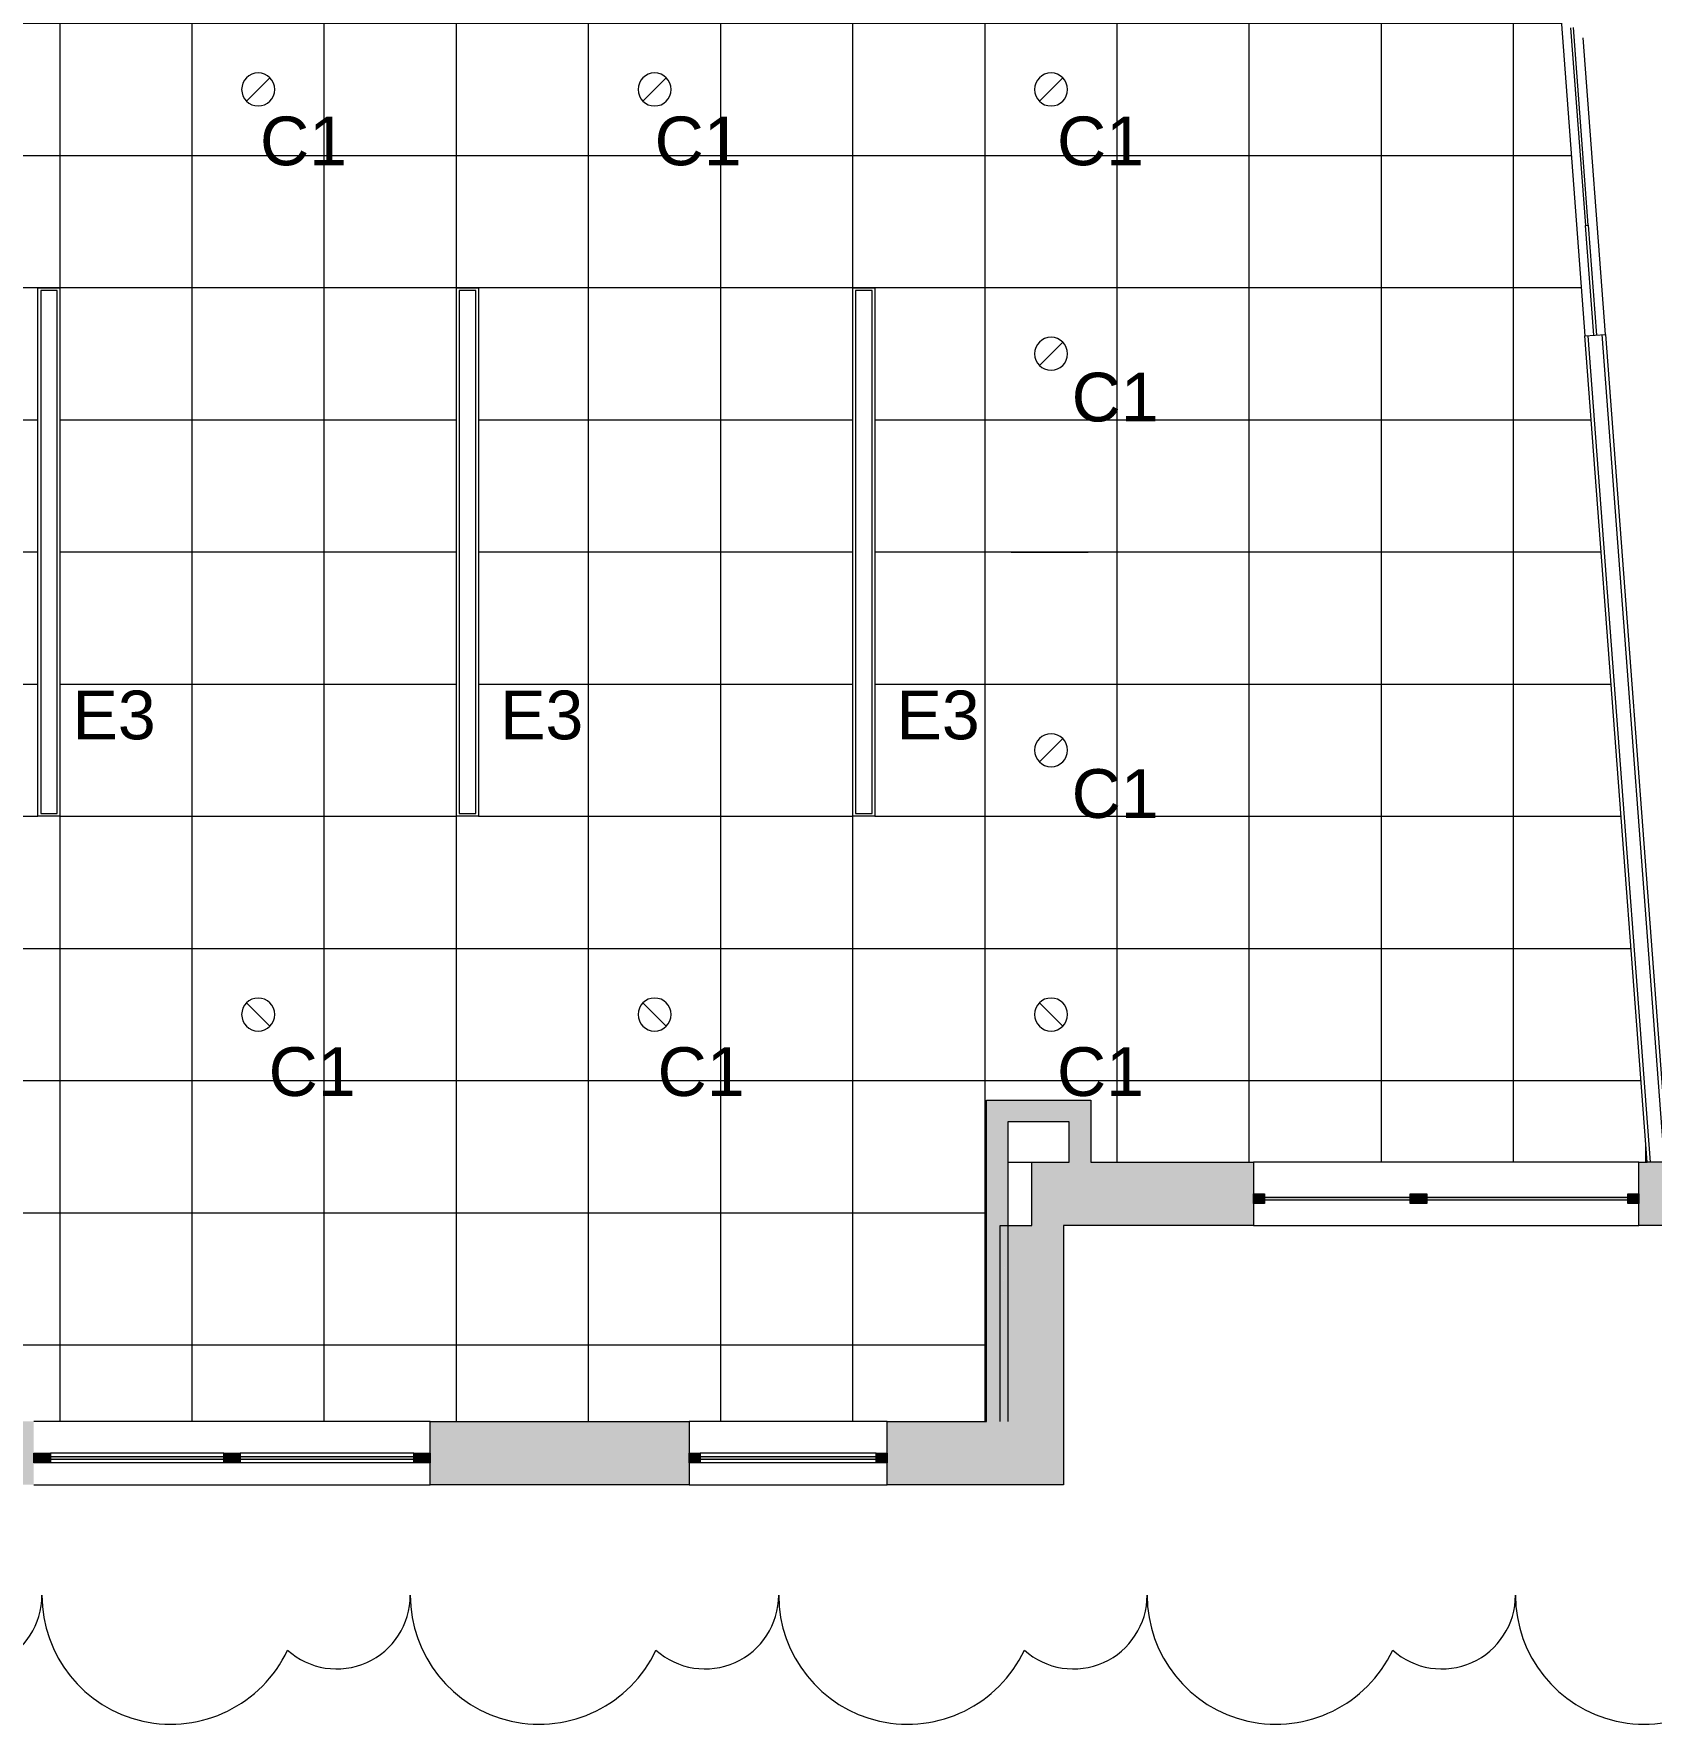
# Model space of a CAD drawing. Header units: inches. Extents: x 4387 to 7158, y 1246 to 2590.
# Drawn here: x 4630 to 4923.7, y 1250.3 to 1557.3 of the extents above; entities that cross this region are included whole.
import ezdxf

# ---------------------------------------------------------------- set-up
doc = ezdxf.new("R2010")
doc.units = ezdxf.units.IN
doc.header["$MEASUREMENT"] = 0
for name, color, linetype, lineweight in [('A-CLNG', 13, 'Continuous', 13), ('A-CLNG-PATT', 13, 'Continuous', 13), ('A-DETL', 90, 'Continuous', 9), ('A-GLAZ-CURT', 52, 'Continuous', 13), ('A-GLAZ-CWMG', 51, 'Continuous', 13), ('A-WALL', 113, 'Continuous', 13), ('A-WALL-PATT', 111, 'Continuous', 13), ('E-LITE-EQPM', 33, 'Continuous', 9), ('E-LITE-EQPM-IDEN', 33, 'Continuous', 9), ('G-ANNO-REVC', 71, 'Continuous', 9), ('I-WALL', 2, 'Continuous', 13)]:
    doc.layers.add(name, color=color, linetype=linetype, lineweight=lineweight)
doc.styles.add('Arial', font='arial.ttf', dxfattribs={"height": 8.851796})

# ---------------------------------------------------------------- blocks, each defined once
blk = doc.blocks.new('Rectangular Mullion - 2_ x 1 3_4_-4406287-10TH FLOOR RCP')
at = {"layer": 'A-GLAZ-CWMG'}
blk.add_hatch(color=10, dxfattribs=at).paths.add_polyline_path([(0, 0.25), (0, 0.88), (-2, 0.88), (-2, -0.88), (0, -0.88), (0, -0.25)], flags=0)
at = {"layer": 'A-GLAZ-CWMG', "color": 8, "lineweight": 20}
for p, q in [((-2, 0.88), (0, 0.88)), ((-2, -0.88), (-2, 0.88)), ((0, 0.88), (0, -0.88)), ((0, -0.88), (-2, -0.88))]:
    blk.add_line(p, q, dxfattribs=at)
blk = doc.blocks.new('Rectangular Mullion - 3_ x 1 3_4_-4402381-10TH FLOOR RCP')
at = {"layer": 'A-GLAZ-CWMG', "color": 55}
for p, q in [((4516.96, 1533.03), (4516.96, 1565.03)), ((4518.71, 1533.03), (4518.71, 1565.03))]:
    blk.add_line(p, q, dxfattribs=at)
blk = doc.blocks.new('Rectangular Mullion - 3_ x 1 3_4_-4406289-10TH FLOOR RCP')
at = {"layer": 'A-GLAZ-CWMG'}
blk.add_hatch(color=10, dxfattribs=at).paths.add_polyline_path([(0, -0.25), (0, 0.88), (-3, 0.88), (-3, -0.88), (0, -0.88)], flags=0)
at = {"layer": 'A-GLAZ-CWMG', "color": 8, "lineweight": 20}
for p, q in [((-3, 0.88), (0, 0.88)), ((-3, -0.88), (-3, 0.88)), ((0, 0.88), (0, -0.88)), ((0, -0.88), (-3, -0.88))]:
    blk.add_line(p, q, dxfattribs=at)
blk = doc.blocks.new('Rectangular Mullion - 3_ x 1 3_4_-4405086-10TH FLOOR RCP')
at = {"layer": 'A-GLAZ-CWMG', "color": 55}
for p, q in [((4516.96, 1450.78), (4516.96, 1482.28)), ((4518.71, 1450.78), (4518.71, 1482.28))]:
    blk.add_line(p, q, dxfattribs=at)
blk = doc.blocks.new('System Panel - Glazed-4406292-10TH FLOOR RCP')
at = {"layer": 'A-GLAZ-CURT'}
blk.add_hatch(color=10, dxfattribs=at).paths.add_polyline_path([(-15.75, 0.25), (-15.75, -0.25), (15.75, -0.25), (15.75, 0.25)], flags=0)
at = {"layer": 'A-GLAZ-CURT', "color": 8, "lineweight": 20}
for p, q in [((-15.75, -0.25), (-15.75, 0.25)), ((-15.75, 0.25), (15.75, 0.25)), ((15.75, 0.25), (15.75, -0.25)), ((15.75, -0.25), (-15.75, -0.25))]:
    blk.add_line(p, q, dxfattribs=at)
blk = doc.blocks.new('Rectangular Mullion - 3_ x 1 3_4_-4406293-10TH FLOOR RCP')
at = {"layer": 'A-GLAZ-CWMG'}
blk.add_hatch(color=10, dxfattribs=at).paths.add_polyline_path([(-3, -0.88), (-3, 0.88), (0, 0.88), (0, -0.88)], flags=0)
at = {"layer": 'A-GLAZ-CWMG', "color": 8, "lineweight": 20}
for p, q in [((0, 0.88), (-3, 0.88)), ((-3, 0.88), (-3, -0.88)), ((0, -0.88), (0, 0.88)), ((-3, -0.88), (0, -0.88))]:
    blk.add_line(p, q, dxfattribs=at)
blk = doc.blocks.new('System Panel - Glazed-4406290-10TH FLOOR RCP')
at = {"layer": 'A-GLAZ-CURT'}
blk.add_hatch(color=10, dxfattribs=at).paths.add_polyline_path([(-16, 0.25), (-16, -0.25), (16, -0.25), (16, 0.25)], flags=0)
at = {"layer": 'A-GLAZ-CURT', "color": 8, "lineweight": 20}
for p, q in [((-16, -0.25), (-16, 0.25)), ((-16, 0.25), (16, 0.25)), ((16, 0.25), (16, -0.25)), ((16, -0.25), (-16, -0.25))]:
    blk.add_line(p, q, dxfattribs=at)
blk = doc.blocks.new('Rectangular Mullion - 2_ x 1 3_4_-4406291-10TH FLOOR RCP')
at = {"layer": 'A-GLAZ-CWMG'}
blk.add_hatch(color=10, dxfattribs=at).paths.add_polyline_path([(0, -0.88), (-2, -0.88), (-2, 0.88), (0, 0.88), (0, -0.25)], flags=0)
at = {"layer": 'A-GLAZ-CWMG', "color": 8, "lineweight": 20}
for p, q in [((0, 0.88), (-2, 0.88)), ((-2, 0.88), (-2, -0.88)), ((0, -0.88), (0, 0.88)), ((-2, -0.88), (0, -0.88))]:
    blk.add_line(p, q, dxfattribs=at)
blk = doc.blocks.new('Rectangular Mullion - 3_ x 1 3_4_-4406288-10TH FLOOR RCP')
at = {"layer": 'A-GLAZ-CWMG'}
blk.add_hatch(color=10, dxfattribs=at).paths.add_polyline_path([(1.5, -0.88), (-1.5, -0.88), (-1.5, 0.88), (1.5, 0.88), (1.5, -0.25)], flags=0)
at = {"layer": 'A-GLAZ-CWMG', "color": 8, "lineweight": 20}
for p, q in [((1.5, 0.88), (-1.5, 0.88)), ((-1.5, 0.88), (-1.5, -0.88)), ((1.5, -0.88), (1.5, 0.88)), ((-1.5, -0.88), (1.5, -0.88))]:
    blk.add_line(p, q, dxfattribs=at)
blk = doc.blocks.new('Rectangular Mullion - 2_ x 1 3_4_-4406017-10TH FLOOR RCP')
at = {"layer": 'A-GLAZ-CWMG'}
blk.add_hatch(color=10, dxfattribs=at).paths.add_polyline_path([(0, -0.88), (0, 0.88), (-2, 0.88), (-2, -0.88)], flags=0)
at = {"layer": 'A-GLAZ-CWMG', "color": 8, "lineweight": 20}
for p, q in [((-2, 0.88), (0, 0.88)), ((-2, -0.88), (-2, 0.88)), ((0, 0.88), (0, -0.88)), ((0, -0.88), (-2, -0.88))]:
    blk.add_line(p, q, dxfattribs=at)
blk = doc.blocks.new('System Panel - Glazed-4406019-10TH FLOOR RCP')
at = {"layer": 'A-GLAZ-CURT'}
blk.add_hatch(color=10, dxfattribs=at).paths.add_polyline_path([(-11.08, 0.25), (-18.25, 0.25), (-18.25, -0.25), (18.25, -0.25), (18.25, 0.25), (-10.46, 0.25)], flags=0)
at = {"layer": 'A-GLAZ-CURT', "color": 8, "lineweight": 20}
for p, q in [((-18.25, -0.25), (-18.25, 0.25)), ((-18.25, 0.25), (18.25, 0.25)), ((18.25, 0.25), (18.25, -0.25)), ((18.25, -0.25), (-18.25, -0.25))]:
    blk.add_line(p, q, dxfattribs=at)
blk = doc.blocks.new('Rectangular Mullion - 2_ x 1 3_4_-4406021-10TH FLOOR RCP')
at = {"layer": 'A-GLAZ-CWMG'}
blk.add_hatch(color=10, dxfattribs=at).paths.add_polyline_path([(-2, -0.88), (-2, 0.88), (0, 0.88), (0, -0.88)], flags=0)
at = {"layer": 'A-GLAZ-CWMG', "color": 8, "lineweight": 20}
for p, q in [((0, 0.88), (-2, 0.88)), ((-2, 0.88), (-2, -0.88)), ((0, -0.88), (0, 0.88)), ((-2, -0.88), (0, -0.88))]:
    blk.add_line(p, q, dxfattribs=at)
blk = doc.blocks.new('System Panel - Glazed-4428461-10TH FLOOR RCP')
at = {"layer": 'A-GLAZ-CURT'}
blk.add_hatch(color=10, dxfattribs=at).paths.add_polyline_path([(-13.25, 0.25), (-13.25, -0.25), (13.25, -0.25), (13.25, 0.25)], flags=0)
at = {"layer": 'A-GLAZ-CURT', "color": 8, "lineweight": 20}
for p, q in [((-13.25, -0.25), (-13.25, 0.25)), ((-13.25, 0.25), (13.25, 0.25)), ((13.25, 0.25), (13.25, -0.25)), ((13.25, -0.25), (-13.25, -0.25))]:
    blk.add_line(p, q, dxfattribs=at)
blk = doc.blocks.new('Rectangular Mullion - 3_ x 1 3_4_-4406014-10TH FLOOR RCP')
at = {"layer": 'A-GLAZ-CWMG'}
blk.add_hatch(color=10, dxfattribs=at).paths.add_polyline_path([(-1.5, -0.88), (-1.5, 0.88), (1.5, 0.88), (1.5, -0.88)], flags=0)
at = {"layer": 'A-GLAZ-CWMG', "color": 8, "lineweight": 20}
for p, q in [((1.5, 0.88), (-1.5, 0.88)), ((-1.5, 0.88), (-1.5, -0.88)), ((1.5, -0.88), (1.5, 0.88)), ((-1.5, -0.88), (1.5, -0.88))]:
    blk.add_line(p, q, dxfattribs=at)
blk = doc.blocks.new('Downlight - Recessed Can - C1 - 6_ Downlight - Flange-4941811-10TH FLOOR RCP')
at = {"layer": 'E-LITE-EQPM'}
for q in [(-2.12, -2.12), (2.12, 2.12)]:
    blk.add_line((0, 0), q, dxfattribs=at)
for start, end in [(360, 180), (180, 360)]:
    blk.add_arc((0, 0), 3, start, end, dxfattribs=at)
blk = doc.blocks.new('Downlight - Recessed Can - C1 - 6_ Downlight - Flange-6022004-10TH FLOOR RCP')
at = {"layer": 'E-LITE-EQPM'}
for q in [(-2.12, 2.12), (2.12, -2.12)]:
    blk.add_line((0, 0), q, dxfattribs=at)
for start, end in [(0, 180), (180, 0)]:
    blk.add_arc((0, 0), 3, start, end, dxfattribs=at)
blk = doc.blocks.new('L- Linear Pendant - 4_ x 8_-6298045-10TH FLOOR RCP')
at = {"layer": 'E-LITE-EQPM'}
for p, q in [((-48, -2), (-48, 2)), ((-48, 2), (48, 2)), ((-48, -2), (-48, 2)), ((-48, 2), (48, 2)), ((47.5, 1.5), (-47.5, 1.5)), ((-47.5, 1.5), (-47.5, -1.5)), ((47.5, -1.5), (47.5, 1.5)), ((48, 2), (48, -2)), ((48, 2), (48, -2)), ((48, -2), (-48, -2)), ((48, -2), (-48, -2)), ((-47.5, -1.5), (47.5, -1.5))]:
    blk.add_line(p, q, dxfattribs=at)
blk = doc.blocks.new('Family - ___-6297142-10TH FLOOR RCP')
at = {"layer": 'G-ANNO-REVC'}
for centre, radius, start, end in [((4618.06, 1273.72), 13.38, 228.1897, 0), ((4654.85, 1273.72), 23.42, 180, 334.7912), ((4684.96, 1273.72), 13.38, 228.1897, 0), ((4721.76, 1273.72), 23.42, 180, 334.7912), ((4751.87, 1273.72), 13.38, 228.1897, 0), ((4788.67, 1273.72), 23.42, 180, 334.7912), ((4818.78, 1273.72), 13.38, 228.1897, 0), ((4855.58, 1273.72), 23.42, 180, 334.7912), ((4885.68, 1273.72), 13.38, 228.1897, 0), ((4922.48, 1273.72), 23.42, 180, 334.7912)]:
    blk.add_arc(centre, radius, start, end, dxfattribs=at)

msp = doc.modelspace()

# ---------------------------------------------------------------- hatches: boundary and pattern name
at = {"layer": 'A-CLNG-PATT'}
h = msp.add_hatch(dxfattribs=at)
h.set_pattern_fill('FP_30', color=256, style=0, pattern_type=2)
h.set_pattern_definition([(270, (4682.708, 1535.177), (-24, -1e-15), []), (180, (4682.708, 1535.177), (3e-15, 24), [])])
h.paths.add_polyline_path([(4546.21, 1305.28), (4802.96, 1305.28), (4802.96, 1363.61), (4821.96, 1363.61), (4821.96, 1352.36), (4922.97, 1352.36), (4906.8, 1567.03), (4886.33, 1567.03), (4886.33, 1562.74), (4792.33, 1562.74), (4792.33, 1567.03), (4524.46, 1567.03), (4524.46, 1327.28), (4546.21, 1327.28), (4546.21, 1310.79)], flags=0)
h.paths.add_polyline_path([(4598.71, 1376.18), (4597.93, 1376.28), (4597.21, 1376.58), (4596.59, 1377.06), (4596.11, 1377.68), (4595.81, 1378.4), (4595.71, 1379.18), (4595.81, 1379.95), (4596.11, 1380.68), (4596.59, 1381.3), (4597.21, 1381.78), (4597.93, 1382.08), (4598.71, 1382.18), (4599.48, 1382.08), (4600.21, 1381.78), (4600.83, 1381.3), (4601.31, 1380.68), (4601.61, 1379.95), (4601.71, 1379.18), (4601.61, 1378.4), (4601.31, 1377.68), (4600.83, 1377.06), (4600.21, 1376.58), (4599.48, 1376.28)], flags=0)
h.paths.add_polyline_path([(4670.71, 1376.18), (4669.93, 1376.28), (4669.21, 1376.58), (4668.59, 1377.06), (4668.11, 1377.68), (4667.81, 1378.4), (4667.71, 1379.18), (4667.81, 1379.95), (4668.11, 1380.68), (4668.59, 1381.3), (4669.21, 1381.78), (4669.93, 1382.08), (4670.71, 1382.18), (4671.48, 1382.08), (4672.21, 1381.78), (4672.91, 1381.2), (4673.31, 1380.68), (4673.61, 1379.95), (4673.71, 1379.18), (4673.61, 1378.4), (4673.31, 1377.68), (4672.83, 1377.06), (4672.21, 1376.58), (4671.48, 1376.28)], flags=0)
h.paths.add_polyline_path([(4814.71, 1376.18), (4813.93, 1376.28), (4813.21, 1376.58), (4812.59, 1377.06), (4812.11, 1377.68), (4811.81, 1378.4), (4811.71, 1379.18), (4811.81, 1379.95), (4812.11, 1380.68), (4812.59, 1381.3), (4813.21, 1381.78), (4813.93, 1382.08), (4814.71, 1382.18), (4815.48, 1382.08), (4816.21, 1381.78), (4816.91, 1381.2), (4817.31, 1380.68), (4817.61, 1379.95), (4817.71, 1379.18), (4817.61, 1378.4), (4817.31, 1377.68), (4816.83, 1377.06), (4816.21, 1376.58), (4815.48, 1376.28)], flags=0)
h.paths.add_polyline_path([(4742.71, 1376.18), (4741.93, 1376.28), (4741.21, 1376.58), (4740.59, 1377.06), (4740.11, 1377.68), (4739.81, 1378.4), (4739.71, 1379.18), (4739.81, 1379.95), (4740.11, 1380.68), (4740.59, 1381.3), (4741.21, 1381.78), (4741.93, 1382.08), (4742.71, 1382.18), (4743.48, 1382.08), (4744.21, 1381.78), (4744.91, 1381.2), (4745.31, 1380.68), (4745.61, 1379.95), (4745.71, 1379.18), (4745.61, 1378.4), (4745.31, 1377.68), (4744.83, 1377.06), (4744.21, 1376.58), (4743.48, 1376.28)], flags=0)
h.paths.add_polyline_path([(4634.21, 1415.18), (4630.71, 1415.18), (4630.71, 1511.18), (4634.71, 1511.18), (4634.71, 1415.18)], flags=0)
h.paths.add_polyline_path([(4710.21, 1415.18), (4706.71, 1415.18), (4706.71, 1511.18), (4710.71, 1511.18), (4710.71, 1415.18)], flags=0)
h.paths.add_polyline_path([(4778.71, 1415.18), (4778.71, 1511.18), (4782.71, 1511.18), (4782.71, 1415.18), (4779.21, 1415.18)], flags=0)
h.paths.add_polyline_path([(4574.71, 1424.18), (4573.93, 1424.28), (4573.21, 1424.58), (4572.59, 1425.06), (4572.11, 1425.68), (4571.81, 1426.4), (4571.71, 1427.18), (4571.81, 1427.95), (4572.11, 1428.68), (4572.59, 1429.3), (4573.21, 1429.78), (4573.93, 1430.08), (4574.71, 1430.18), (4575.48, 1430.08), (4576.21, 1429.78), (4576.83, 1429.3), (4577.31, 1428.68), (4577.61, 1427.95), (4577.71, 1427.18), (4577.61, 1426.4), (4577.31, 1425.68), (4576.83, 1425.06), (4576.21, 1424.58), (4575.48, 1424.28)], flags=0)
h.paths.add_polyline_path([(4814.71, 1424.18), (4813.93, 1424.28), (4813.21, 1424.58), (4812.59, 1425.06), (4812.11, 1425.68), (4811.81, 1426.4), (4811.71, 1427.18), (4811.81, 1427.95), (4812.11, 1428.68), (4812.59, 1429.3), (4813.21, 1429.78), (4813.93, 1430.08), (4814.71, 1430.18), (4815.48, 1430.08), (4816.21, 1429.78), (4816.83, 1429.3), (4817.31, 1428.68), (4817.61, 1427.95), (4817.71, 1427.18), (4817.61, 1426.4), (4817.31, 1425.68), (4816.83, 1425.06), (4816.21, 1424.58), (4815.48, 1424.28)], flags=0)
h.paths.add_polyline_path([(4574.71, 1496.18), (4573.93, 1496.28), (4573.21, 1496.58), (4572.59, 1497.06), (4572.11, 1497.68), (4571.79, 1498.54), (4571.71, 1499.18), (4571.81, 1499.95), (4572.11, 1500.68), (4572.59, 1501.3), (4573.21, 1501.78), (4573.93, 1502.08), (4574.71, 1502.18), (4575.48, 1502.08), (4576.21, 1501.78), (4576.83, 1501.3), (4577.31, 1500.68), (4577.61, 1499.95), (4577.71, 1499.18), (4577.61, 1498.4), (4577.31, 1497.68), (4576.83, 1497.06), (4576.21, 1496.58), (4575.48, 1496.28)], flags=0)
h.paths.add_polyline_path([(4814.71, 1496.18), (4813.93, 1496.28), (4813.21, 1496.58), (4812.59, 1497.06), (4812.11, 1497.68), (4811.79, 1498.54), (4811.71, 1499.18), (4811.81, 1499.95), (4812.11, 1500.68), (4812.59, 1501.3), (4813.21, 1501.78), (4813.93, 1502.08), (4814.71, 1502.18), (4815.48, 1502.08), (4816.21, 1501.78), (4816.83, 1501.3), (4817.31, 1500.68), (4817.61, 1499.95), (4817.71, 1499.18), (4817.61, 1498.4), (4817.31, 1497.68), (4816.83, 1497.06), (4816.21, 1496.58), (4815.48, 1496.28), (4815.09, 1496.23)], flags=0)
h.paths.add_polyline_path([(4598.71, 1544.18), (4597.93, 1544.28), (4597.21, 1544.58), (4596.59, 1545.06), (4596.11, 1545.68), (4595.81, 1546.4), (4595.71, 1547.18), (4595.81, 1547.95), (4596.11, 1548.68), (4596.59, 1549.3), (4597.21, 1549.78), (4597.93, 1550.08), (4598.71, 1550.18), (4599.48, 1550.08), (4600.21, 1549.78), (4600.83, 1549.3), (4601.31, 1548.68), (4601.61, 1547.95), (4601.71, 1547.18), (4601.61, 1546.4), (4601.31, 1545.68), (4600.83, 1545.06), (4600.21, 1544.58), (4599.48, 1544.28)], flags=0)
h.paths.add_polyline_path([(4670.71, 1544.18), (4669.93, 1544.28), (4669.21, 1544.58), (4668.59, 1545.06), (4668.11, 1545.68), (4667.81, 1546.4), (4667.71, 1547.18), (4667.81, 1547.95), (4668.11, 1548.68), (4668.59, 1549.3), (4669.21, 1549.78), (4669.93, 1550.08), (4670.71, 1550.18), (4671.48, 1550.08), (4672.21, 1549.78), (4672.83, 1549.3), (4673.31, 1548.68), (4673.61, 1547.95), (4673.71, 1547.18), (4673.61, 1546.4), (4673.31, 1545.68), (4672.83, 1545.06), (4672.21, 1544.58), (4671.48, 1544.28)], flags=0)
h.paths.add_polyline_path([(4742.71, 1544.18), (4741.93, 1544.28), (4741.21, 1544.58), (4740.59, 1545.06), (4740.11, 1545.68), (4739.81, 1546.4), (4739.71, 1547.18), (4739.81, 1547.95), (4740.11, 1548.68), (4740.59, 1549.3), (4741.21, 1549.78), (4741.93, 1550.08), (4742.71, 1550.18), (4743.48, 1550.08), (4744.21, 1549.78), (4744.83, 1549.3), (4745.31, 1548.68), (4745.61, 1547.95), (4745.71, 1547.18), (4745.61, 1546.4), (4745.31, 1545.68), (4744.83, 1545.06), (4744.21, 1544.58), (4743.48, 1544.28)], flags=0)
h.paths.add_polyline_path([(4814.71, 1544.18), (4813.93, 1544.28), (4813.12, 1544.64), (4812.59, 1545.06), (4812.11, 1545.68), (4811.81, 1546.4), (4811.71, 1547.18), (4811.81, 1547.95), (4812.11, 1548.68), (4812.59, 1549.3), (4813.21, 1549.78), (4813.93, 1550.08), (4814.71, 1550.18), (4815.48, 1550.08), (4816.21, 1549.78), (4816.83, 1549.3), (4817.31, 1548.68), (4817.61, 1547.95), (4817.71, 1547.18), (4817.61, 1546.4), (4817.31, 1545.68), (4816.83, 1545.06), (4816.21, 1544.58), (4815.48, 1544.28)], flags=0)
at = {"layer": 'A-WALL-PATT', "lineweight": 9}
for points in [[(4814.71, 1359.68), (4818.02, 1359.68), (4818.02, 1363.61), (4802.96, 1363.61), (4802.96, 1359.68), (4813.93, 1359.68)], [(4821.96, 1352.36), (4821.96, 1363.61), (4818.02, 1363.61), (4818.02, 1352.36)], [(4802.96, 1305.28), (4806.89, 1305.28), (4806.04, 1327.28), (4806.4, 1340.86), (4806.89, 1340.86), (4806.89, 1359.68), (4802.96, 1359.68), (4802.96, 1307.79)], [(4816.97, 1305.28), (4816.97, 1340.86), (4806.4, 1340.86), (4806.03, 1326.79), (4806.89, 1305.28)]]:
    msp.add_hatch(color=7, dxfattribs=at).paths.add_polyline_path(points, flags=0)
h = msp.add_hatch(color=7, dxfattribs=at)
h.paths.add_polyline_path([(5167.96, 1340.86), (5167.96, 1352.36), (5089.46, 1352.36), (5089.46, 1340.86), (5167.47, 1340.86)], flags=0)
h.paths.add_polyline_path([(4926.11, 1340.86), (5019.46, 1340.86), (5019.46, 1352.36), (4921.46, 1352.36), (4921.46, 1340.86), (4924.28, 1340.86)], flags=0)
h.paths.add_polyline_path([(4829.07, 1340.86), (4851.46, 1340.86), (4851.46, 1352.36), (4811.22, 1352.36), (4811.22, 1340.86), (4822.75, 1340.86)], flags=0)
h = msp.add_hatch(color=7, dxfattribs=at)
h.paths.add_polyline_path([(4812.43, 1293.78), (4816.97, 1293.78), (4816.97, 1305.28), (4784.96, 1305.28), (4784.96, 1293.78), (4802.96, 1293.78)], flags=0)
h.paths.add_polyline_path([(4748.96, 1293.78), (4748.96, 1305.28), (4701.96, 1305.28), (4701.96, 1293.78)], flags=0)
h.paths.add_polyline_path([(4539.69, 1293.78), (4546.21, 1293.78), (4546.21, 1305.28), (4539.69, 1305.28), (4539.69, 1298.69), (4524.46, 1298.69), (4524.46, 1293.78), (4537.69, 1293.78)], flags=0)
h.paths.add_polyline_path([(4599.48, 1293.78), (4629.96, 1293.78), (4629.96, 1305.28), (4582.21, 1305.28), (4582.21, 1293.78), (4598.71, 1293.78)], flags=0)

# ---------------------------------------------------------------- linework, layer by layer
at = {"layer": 'A-CLNG'}
for p, q in [((4806.89, 1352.36), (4811.22, 1352.36)), ((4921.46, 1352.36), (4851.46, 1352.36))]:
    msp.add_line(p, q, dxfattribs=at)
for centre, start, end in [((4670.71, 1547.18), 0, 180), ((4742.71, 1547.18), 0, 180), ((4814.71, 1547.18), 0, 180), ((4670.71, 1547.18), 180, 0), ((4742.71, 1547.18), 180, 0), ((4814.71, 1547.18), 180, 0), ((4814.71, 1499.18), 0, 180), ((4814.71, 1499.18), 180, 0), ((4814.71, 1427.18), 0, 180), ((4814.71, 1427.18), 180, 0), ((4670.71, 1379.18), 0, 180), ((4742.71, 1379.18), 0, 180), ((4814.71, 1379.18), 0, 180), ((4670.71, 1379.18), 180, 0), ((4742.71, 1379.18), 180, 0), ((4814.71, 1379.18), 180, 0)]:
    msp.add_arc(centre, 3, start, end, dxfattribs=at)
at = {"layer": 'A-DETL'}
msp.add_line((4807.46, 1463.18), (4821.46, 1463.18), dxfattribs=at)
at = {"layer": 'A-WALL'}
for p, q in [((4923.6, 1352.36), (4912.29, 1502.46)), ((4926.11, 1352.36), (4914.78, 1502.65)), ((4926.74, 1352.36), (4922.97, 1352.36))]:
    msp.add_line(p, q, dxfattribs=at)
at = {"layer": 'A-WALL', "color": 8, "lineweight": 20}
for p, q in [((4802.96, 1363.61), (4821.96, 1363.61)), ((4802.96, 1305.28), (4802.96, 1363.61)), ((4821.96, 1363.61), (4821.96, 1352.36)), ((4818.02, 1359.68), (4806.89, 1359.68)), ((4806.89, 1359.68), (4806.89, 1305.28)), ((4818.02, 1352.36), (4818.02, 1359.68)), ((4811.22, 1352.36), (4818.02, 1352.36)), ((4811.22, 1340.86), (4811.22, 1352.36)), ((4821.96, 1352.36), (4851.46, 1352.36)), ((4851.46, 1352.36), (4851.46, 1340.86)), ((4921.46, 1352.36), (4922.97, 1352.36)), ((4921.46, 1340.86), (4921.46, 1352.36)), ((4805.47, 1305.28), (4805.47, 1340.86)), ((4805.47, 1340.86), (4811.22, 1340.86)), ((4851.46, 1340.86), (4816.97, 1340.86)), ((4816.97, 1340.86), (4816.97, 1293.78)), ((5019.46, 1340.86), (4921.46, 1340.86)), ((4701.96, 1305.28), (4748.96, 1305.28)), ((4701.96, 1293.78), (4701.96, 1305.28)), ((4748.96, 1305.28), (4748.96, 1293.78)), ((4784.96, 1305.28), (4802.96, 1305.28)), ((4784.96, 1293.78), (4784.96, 1305.28)), ((4748.96, 1293.78), (4701.96, 1293.78)), ((4816.97, 1293.78), (4784.96, 1293.78))]:
    msp.add_line(p, q, dxfattribs=at)
at = {"layer": 'A-WALL', "color": 55}
for p, q in [((4851.46, 1340.86), (4921.46, 1340.86)), ((4701.96, 1305.28), (4629.96, 1305.28)), ((4784.96, 1305.28), (4748.96, 1305.28)), ((4629.96, 1293.78), (4701.96, 1293.78)), ((4748.96, 1293.78), (4784.96, 1293.78))]:
    msp.add_line(p, q, dxfattribs=at)
at = {"layer": 'I-WALL', "lineweight": 9}
for p, q in [((4905.86, 1579.49), (4911.67, 1502.42)), ((4909.08, 1558.38), (4911.78, 1522.48)), ((4912.28, 1522.52), (4909.58, 1558.42)), ((4915.41, 1502.7), (4911.35, 1556.55))]:
    msp.add_line(p, q, dxfattribs=at)
at = {"layer": 'I-WALL'}
for p, q in [((4911.78, 1522.48), (4912.28, 1522.52)), ((4913.29, 1502.54), (4911.78, 1522.48)), ((4912.28, 1522.52), (4913.79, 1502.58)), ((4911.67, 1502.42), (4915.41, 1502.7)), ((4922.97, 1352.36), (4911.67, 1502.42)), ((4915.41, 1502.7), (4926.74, 1352.36))]:
    msp.add_line(p, q, dxfattribs=at)

# ---------------------------------------------------------------- block references
at = {"layer": 'A-GLAZ-CURT', "color": 55, "rotation": 180}
for name, p in [('System Panel - Glazed-4428461-10TH FLOOR RCP', (4866.71, 1345.74)), ('System Panel - Glazed-4406019-10TH FLOOR RCP', (4901.21, 1345.74)), ('System Panel - Glazed-4406292-10TH FLOOR RCP', (4648.71, 1298.65)), ('System Panel - Glazed-4406292-10TH FLOOR RCP', (4683.21, 1298.65)), ('System Panel - Glazed-4406290-10TH FLOOR RCP', (4766.96, 1298.65))]:
    msp.add_blockref(name, p, dxfattribs=at)
at = {"layer": 'A-GLAZ-CWMG', "color": 55, "extrusion": (0, 0, -1)}
for name, p in [('Rectangular Mullion - 2_ x 1 3_4_-4406021-10TH FLOOR RCP', (-4851.46, 1345.74)), ('Rectangular Mullion - 3_ x 1 3_4_-4406014-10TH FLOOR RCP', (-4881.46, 1345.74)), ('Rectangular Mullion - 3_ x 1 3_4_-4406293-10TH FLOOR RCP', (-4629.96, 1298.65)), ('Rectangular Mullion - 3_ x 1 3_4_-4406288-10TH FLOOR RCP', (-4665.96, 1298.65)), ('Rectangular Mullion - 2_ x 1 3_4_-4406291-10TH FLOOR RCP', (-4748.96, 1298.65))]:
    msp.add_blockref(name, p, dxfattribs=at)
at = {"layer": 'A-GLAZ-CWMG', "color": 55}
for name, p in [('Rectangular Mullion - 2_ x 1 3_4_-4406017-10TH FLOOR RCP', (4921.46, 1345.74)), ('Rectangular Mullion - 3_ x 1 3_4_-4406289-10TH FLOOR RCP', (4701.96, 1298.65)), ('Rectangular Mullion - 2_ x 1 3_4_-4406287-10TH FLOOR RCP', (4784.96, 1298.65))]:
    msp.add_blockref(name, p, dxfattribs=at)
for name, p, rotation in [('Rectangular Mullion - 3_ x 1 3_4_-4405086-10TH FLOOR RCP', (6115.24, -3219.18), 90), ('Rectangular Mullion - 3_ x 1 3_4_-4405086-10TH FLOOR RCP', (6149.74, -3219.18), 90.00000000000027), ('Rectangular Mullion - 3_ x 1 3_4_-4402381-10TH FLOOR RCP', (6315.99, -3219.18), 90.00000000000027)]:
    msp.add_blockref(name, p, dxfattribs=dict(at, rotation=rotation))
at = {"layer": 'E-LITE-EQPM'}
for name, p in [('Downlight - Recessed Can - C1 - 6_ Downlight - Flange-4941811-10TH FLOOR RCP', (4670.71, 1547.18)), ('Downlight - Recessed Can - C1 - 6_ Downlight - Flange-4941811-10TH FLOOR RCP', (4742.71, 1547.18)), ('Downlight - Recessed Can - C1 - 6_ Downlight - Flange-4941811-10TH FLOOR RCP', (4814.71, 1547.18)), ('Downlight - Recessed Can - C1 - 6_ Downlight - Flange-4941811-10TH FLOOR RCP', (4814.71, 1499.18)), ('Downlight - Recessed Can - C1 - 6_ Downlight - Flange-4941811-10TH FLOOR RCP', (4814.71, 1427.18)), ('Downlight - Recessed Can - C1 - 6_ Downlight - Flange-6022004-10TH FLOOR RCP', (4670.71, 1379.18)), ('Downlight - Recessed Can - C1 - 6_ Downlight - Flange-6022004-10TH FLOOR RCP', (4742.71, 1379.18)), ('Downlight - Recessed Can - C1 - 6_ Downlight - Flange-6022004-10TH FLOOR RCP', (4814.71, 1379.18))]:
    msp.add_blockref(name, p, dxfattribs=at)
for p, rotation in [((4632.71, 1463.18), 90.00000000000031), ((4708.71, 1463.18), 269.9999999999997), ((4780.71, 1463.18), 269.9999999999997)]:
    msp.add_blockref('L- Linear Pendant - 4_ x 8_-6298045-10TH FLOOR RCP', p, dxfattribs=dict(at, rotation=rotation))
at = {"layer": 'G-ANNO-REVC'}
msp.add_blockref('Family - ___-6297142-10TH FLOOR RCP', (0, 0), dxfattribs=at)

# ---------------------------------------------------------------- texts
at = {"layer": 'E-LITE-EQPM-IDEN', "char_height": 8.852, "attachment_point": 2, "line_spacing_factor": 0.938532, "style": 'Arial'}
for s, insert, width in [('C1', (4678.94, 1542.26), 18.792), ('C1', (4750.61, 1542.26), 18.792), ('C1', (4823.69, 1542.26), 18.792), ('C1', (4826.36, 1495.74), 18.792), ('E3', (4644.54, 1438.01), 18.036), ('E3', (4722.2, 1438.01), 18.036), ('E3', (4794.2, 1438.01), 18.036), ('C1', (4826.36, 1423.74), 18.792), ('C1', (4680.51, 1373.24), 18.792), ('C1', (4751.15, 1373.24), 18.792), ('C1', (4823.69, 1373.24), 18.792)]:
    msp.add_mtext(s, dxfattribs=dict(at, insert=insert, width=width))

doc.saveas('drawing.dxf')
